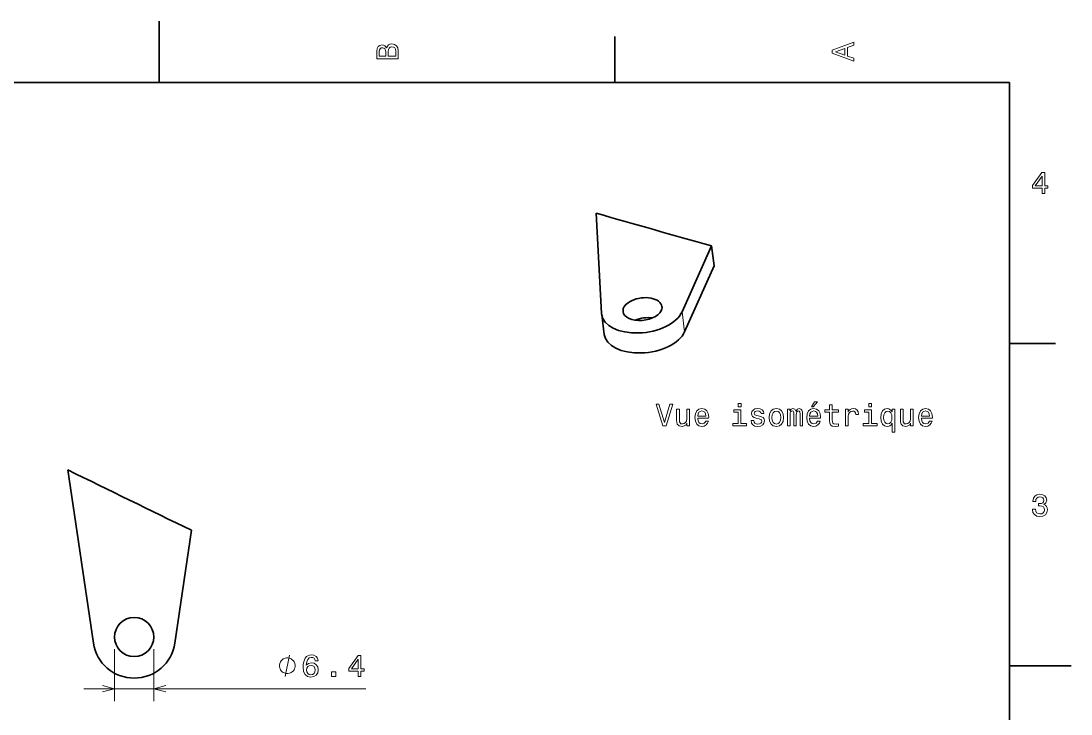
# Model space of a CAD drawing. Extents: x 0 to 297, y 0 to 210.
# Drawn here: x 126 to 297, y 97.2 to 210 of the extents above; entities that cross this region are included whole.
import ezdxf

# ---------------------------------------------------------------- set-up
doc = ezdxf.new("R2010")
doc.units = 0

msp = doc.modelspace()

# ---------------------------------------------------------------- linework, layer by layer
at = {"color": 7, "lineweight": 35, "ltscale": 0.25}
for p, q in [((148.5, 200), (148.5, 210)), ((287, 105), (297, 105))]:
    msp.add_line(p, q, dxfattribs=at)
at = {"color": 7, "lineweight": 35, "ltscale": 0.1875}
for p, q in [((222.699997, 200), (222.699997, 207.5)), ((287, 157.5), (294.5, 157.5))]:
    msp.add_line(p, q, dxfattribs=at)
at = {"color": 7, "lineweight": 35}
for p, q in [((287, 200), (10, 200)), ((287, 10), (287, 200)), ((133.630508, 136.912506), (137.798325, 108.725922))]:
    msp.add_line(p, q, dxfattribs=at)
at = {"color": 7, "lineweight": 35, "ltscale": 0.408209}
msp.add_line((219.689926, 178.705032), (220.55661, 162.399689), dxfattribs=at)
at = {"color": 7, "lineweight": 35, "ltscale": 0.293635}
for p, q in [((233.649414, 162.653397), (238.446121, 173.37468)), ((234.071945, 159.399567), (238.868652, 170.12085))]:
    msp.add_line(p, q, dxfattribs=at)
at = {"color": 7, "lineweight": 35, "ltscale": 0.082029}
for p, q in [((238.868652, 170.12085), (238.446121, 173.37468)), ((220.994354, 158.979507), (220.571823, 162.233337))]:
    msp.add_line(p, q, dxfattribs=at)
at = {"color": 7, "lineweight": 13, "ltscale": 0.082029}
msp.add_line((233.649414, 162.653397), (234.071945, 159.399567), dxfattribs=at)
at = {"color": 7, "lineweight": 35, "ltscale": 0.463839}
msp.add_line((151.054184, 108.725922), (153.768097, 127.07991), dxfattribs=at)
at = {"color": 8, "lineweight": 13, "ltscale": 0.210853}
for p, q in [((141.226257, 107.705963), (141.226257, 99.271843)), ((147.626251, 107.705963), (147.626251, 99.271843))]:
    msp.add_line(p, q, dxfattribs=at)
at = {"color": 8, "lineweight": 13}
msp.add_line((136.226257, 101.271843), (182.151825, 101.271843), dxfattribs=at)
at = {"color": 7, "lineweight": 13}
for points in [[(185.542007, 205.630417), (185.249496, 205.983429), (185.052811, 206.074219), (184.81073, 206.104477), (184.432495, 206.03891), (184.160156, 205.842224), (183.993729, 205.524506), (183.933212, 205.080704), (183.933212, 203.835022), (187.433212, 203.835022), (187.433212, 205.151306), (187.36261, 205.620331), (187.155838, 205.968307), (186.828018, 206.185165), (186.384216, 206.260818), (186.08667, 206.215424), (185.839554, 206.094391), (185.65799, 205.897705)], [(185.385666, 204.984879), (185.385666, 204.298996), (184.351807, 204.298996), (184.351807, 205.025223), (184.382065, 205.297562), (184.472839, 205.489197), (184.629181, 205.605194), (184.86116, 205.645538), (185.093155, 205.600143), (185.254532, 205.479111), (185.355408, 205.272339)], [(187.014618, 205.095825), (187.014618, 204.298996), (185.809296, 204.298996), (185.809296, 205.050446), (185.844589, 205.368164), (185.9505, 205.595108), (186.132065, 205.731277), (186.394302, 205.776657), (186.671692, 205.731277), (186.863327, 205.605194), (186.979324, 205.393372)], [(261.633209, 203.466858), (261.633209, 203.930847), (260.604401, 204.298996), (260.604401, 205.695969), (261.633209, 206.064133), (261.633209, 206.538193), (258.128174, 205.257217), (258.128174, 204.742798)], [(260.17572, 204.460388), (258.632477, 205), (260.17572, 205.539627)], [(292.277374, 181.916794), (292.731262, 181.916794), (292.731262, 182.784225), (293.23056, 182.784225), (293.23056, 183.187683), (292.731262, 183.187683), (292.731262, 185.341141), (292.272339, 185.341141), (290.739197, 183.228027), (290.739197, 182.784225), (292.277374, 182.784225)], [(291.162842, 183.187683), (292.277374, 184.756134), (292.277374, 183.187683)], [(231.67482, 147.593964), (230.797287, 144.613403), (229.894562, 147.593964), (229.415451, 147.593964), (230.545135, 144.088913), (231.049454, 144.088913), (232.153915, 147.593964)], [(243.269196, 147.709946), (242.800171, 147.709946), (242.800171, 147.205627), (243.269196, 147.205627)], [(254.737488, 147.165283), (255.035049, 147.165283), (255.736053, 148.022629), (255.241821, 148.022629)], [(257.672668, 146.32811), (257.672668, 144.971481), (257.702911, 144.532715), (257.844116, 144.230118), (258.126556, 144.053604), (258.605652, 143.993088), (259.130157, 144.018311), (259.130157, 144.401596), (258.746857, 144.371338), (258.398865, 144.411682), (258.21228, 144.537766), (258.131592, 144.749573), (258.116455, 145.047119), (258.116455, 146.32811), (259.130157, 146.32811), (259.130157, 146.706345), (258.116455, 146.706345), (258.116455, 147.498138), (257.672668, 147.498138), (257.672668, 146.706345), (256.906067, 146.706345), (256.906067, 146.32811)], [(264.521362, 147.709946), (264.052338, 147.709946), (264.052338, 147.205627), (264.521362, 147.205627)], [(234.877258, 146.797119), (234.433456, 146.797119), (234.433456, 145.233719), (234.383026, 144.870621), (234.236771, 144.608368), (234.009827, 144.446976), (233.71228, 144.396545), (233.47525, 144.43689), (233.323944, 144.557938), (233.23822, 144.764709), (233.218048, 145.057205), (233.218048, 146.797119), (232.774231, 146.797119), (232.774231, 145.016861), (232.789368, 144.658798), (232.885193, 144.361252), (233.177704, 144.088913), (233.646713, 143.993088), (233.89888, 144.028397), (234.115738, 144.119171), (234.302338, 144.275513), (234.453629, 144.502457), (234.453629, 144.088913), (234.877258, 144.088913)], [(236.213715, 145.314423), (237.988937, 145.314423), (237.993973, 145.521194), (237.913284, 146.101166), (237.691391, 146.534882), (237.338364, 146.797119), (236.869339, 146.892944), (236.4104, 146.792084), (236.057373, 146.509659), (235.830429, 146.050735), (235.749741, 145.445541), (235.825394, 144.825226), (236.052338, 144.371338), (236.400314, 144.088913), (236.854218, 143.993088), (237.247589, 144.058655), (237.570343, 144.230118), (237.807373, 144.502457), (237.943542, 144.86557), (237.504791, 144.86557), (237.414001, 144.663834), (237.282883, 144.512543), (236.909683, 144.39151), (236.622223, 144.446976), (236.405365, 144.623489), (236.264145, 144.910965), (236.213715, 145.299286)], [(236.213715, 145.687622), (236.269196, 146.035599), (236.405365, 146.292801), (236.612137, 146.449142), (236.884476, 146.504623), (237.151764, 146.449142), (237.358536, 146.292801), (237.484619, 146.035599), (237.529999, 145.687622)], [(243.254059, 144.462112), (243.254059, 146.706345), (242.114288, 146.706345), (242.114288, 146.32811), (242.810257, 146.32811), (242.810257, 144.462112), (241.902481, 144.462112), (241.902481, 144.088913), (244.171936, 144.088913), (244.171936, 144.462112)], [(246.259827, 145.66745), (245.831161, 145.768311), (245.513428, 145.884308), (245.407532, 146.121338), (245.43779, 146.287766), (245.543686, 146.408798), (245.715164, 146.484451), (245.96228, 146.514709), (246.19931, 146.484451), (246.38591, 146.393661), (246.506943, 146.257507), (246.557373, 146.075943), (246.991104, 146.075943), (246.991104, 146.086029), (246.915451, 146.413834), (246.708679, 146.671051), (246.38591, 146.832428), (245.96228, 146.892944), (245.5336, 146.832428), (245.220917, 146.666), (245.024231, 146.418884), (244.963715, 146.106201), (245.009109, 145.803604), (245.150314, 145.591797), (245.382309, 145.440491), (245.7202, 145.334595), (246.214447, 145.213547), (246.517029, 145.087479), (246.597717, 144.986603), (246.627991, 144.835312), (246.582596, 144.648712), (246.461563, 144.507507), (246.264877, 144.416718), (246.002625, 144.386459), (245.72525, 144.416718), (245.523514, 144.522629), (245.38736, 144.694107), (245.331879, 144.931137), (244.903198, 144.931137), (244.973801, 144.527679), (245.180573, 144.235168), (245.508392, 144.058655), (245.96228, 143.993088), (246.43634, 144.058655), (246.784332, 144.235168), (246.99614, 144.517593), (247.071793, 144.885742), (247.016312, 145.203461), (246.85997, 145.420319), (246.602768, 145.561539)], [(247.838364, 145.440491), (247.919052, 144.825226), (248.151031, 144.371338), (248.519196, 144.088913), (249.013428, 143.993088), (249.502625, 144.088913), (249.870789, 144.366287), (250.102768, 144.820175), (250.188507, 145.440491), (250.102768, 146.055771), (249.870789, 146.514709), (249.502625, 146.792084), (249.013428, 146.892944), (248.519196, 146.792084), (248.151031, 146.509659), (247.919052, 146.055771)], [(248.292252, 145.445541), (248.337646, 145.899429), (248.478851, 146.227234), (248.705795, 146.42897), (249.013428, 146.499573), (249.316025, 146.42897), (249.542969, 146.232285), (249.684174, 145.899429), (249.734619, 145.445541), (249.684174, 144.986603), (249.542969, 144.653748), (249.316025, 144.452026), (249.013428, 144.386459), (248.705795, 144.452026), (248.478851, 144.653748), (248.337646, 144.986603)], [(250.828995, 144.088913), (251.237503, 144.088913), (251.237503, 145.899429), (251.262711, 146.171768), (251.338364, 146.368454), (251.454361, 146.484451), (251.605652, 146.529831), (251.726685, 146.489487), (251.807373, 146.388626), (251.847733, 146.217148), (251.862854, 145.990204), (251.862854, 144.088913), (252.24614, 144.088913), (252.24614, 145.899429), (252.271362, 146.166718), (252.347, 146.363403), (252.468048, 146.484451), (252.619339, 146.529831), (252.740372, 146.489487), (252.821075, 146.388626), (252.871506, 145.990204), (252.871506, 144.088913), (253.279999, 144.088913), (253.279999, 145.959946), (253.254791, 146.348282), (253.174103, 146.645828), (253.012711, 146.827393), (252.750458, 146.892944), (252.442825, 146.792084), (252.205795, 146.499573), (252.019196, 146.787033), (251.706512, 146.892944), (251.419052, 146.792084), (251.222366, 146.509659), (251.222366, 146.797119), (250.828995, 146.797119)], [(254.429855, 145.314423), (256.205078, 145.314423), (256.210114, 145.521194), (256.129425, 146.101166), (255.907532, 146.534882), (255.554504, 146.797119), (255.08548, 146.892944), (254.626541, 146.792084), (254.273514, 146.509659), (254.04657, 146.050735), (253.965881, 145.445541), (254.041534, 144.825226), (254.268478, 144.371338), (254.616455, 144.088913), (255.070343, 143.993088), (255.463715, 144.058655), (255.786484, 144.230118), (256.023529, 144.502457), (256.159698, 144.86557), (255.720917, 144.86557), (255.630142, 144.663834), (255.499023, 144.512543), (255.125824, 144.39151), (254.838364, 144.446976), (254.621506, 144.623489), (254.480286, 144.910965), (254.429855, 145.299286)], [(254.429855, 145.687622), (254.485336, 146.035599), (254.621506, 146.292801), (254.828278, 146.449142), (255.100616, 146.504623), (255.367905, 146.449142), (255.574677, 146.292801), (255.700745, 146.035599), (255.74614, 145.687622)], [(260.279999, 144.088913), (260.723816, 144.088913), (260.723816, 145.637177), (260.769196, 146.010376), (260.905365, 146.277679), (261.127258, 146.439056), (261.424805, 146.494537), (261.646729, 146.459229), (261.813141, 146.358368), (261.914001, 146.18689), (261.94931, 145.95491), (262.398163, 145.95491), (262.337646, 146.363403), (262.171204, 146.655914), (261.893829, 146.832428), (261.515594, 146.892944), (261.258392, 146.8526), (261.036499, 146.75174), (260.839813, 146.580261), (260.683472, 146.348282), (260.683472, 146.797119), (260.279999, 146.797119)], [(264.506226, 144.462112), (264.506226, 146.706345), (263.366455, 146.706345), (263.366455, 146.32811), (264.062408, 146.32811), (264.062408, 144.462112), (263.154633, 144.462112), (263.154633, 144.088913), (265.424103, 144.088913), (265.424103, 144.462112)], [(267.849884, 146.37854), (267.693542, 146.605484), (267.517029, 146.766861), (267.310242, 146.857651), (267.073242, 146.892944), (266.644562, 146.792084), (266.311707, 146.509659), (266.094849, 146.055771), (266.019196, 145.445541), (266.094849, 144.830261), (266.311707, 144.376373), (266.644562, 144.088913), (267.073242, 143.993088), (267.310242, 144.023346), (267.511993, 144.109085), (267.688507, 144.265427), (267.849884, 144.502457), (267.849884, 143.039917), (268.293701, 143.039917), (268.293701, 146.797119), (267.849884, 146.797119)], [(266.473083, 145.445541), (266.518463, 145.894394), (266.659668, 146.222198), (266.87149, 146.42392), (267.148865, 146.494537), (267.441376, 146.42392), (267.663269, 146.227234), (267.794403, 145.899429), (267.844849, 145.445541), (267.794403, 144.986603), (267.663269, 144.658798), (267.441376, 144.457062), (267.148865, 144.39151), (266.87149, 144.457062), (266.659668, 144.658798), (266.518463, 144.991653)], [(271.30954, 146.797119), (270.865723, 146.797119), (270.865723, 145.233719), (270.815308, 144.870621), (270.669037, 144.608368), (270.442108, 144.446976), (270.144562, 144.396545), (269.907532, 144.43689), (269.756226, 144.557938), (269.670471, 144.764709), (269.65033, 145.057205), (269.65033, 146.797119), (269.206512, 146.797119), (269.206512, 145.016861), (269.221649, 144.658798), (269.317474, 144.361252), (269.609985, 144.088913), (270.078979, 143.993088), (270.331146, 144.028397), (270.548004, 144.119171), (270.734619, 144.275513), (270.885895, 144.502457), (270.885895, 144.088913), (271.30954, 144.088913)], [(272.645996, 145.314423), (274.421204, 145.314423), (274.426239, 145.521194), (274.345551, 146.101166), (274.123657, 146.534882), (273.77063, 146.797119), (273.301605, 146.892944), (272.842682, 146.792084), (272.489655, 146.509659), (272.262695, 146.050735), (272.182007, 145.445541), (272.25766, 144.825226), (272.484619, 144.371338), (272.832581, 144.088913), (273.286469, 143.993088), (273.679871, 144.058655), (274.002625, 144.230118), (274.239655, 144.502457), (274.375824, 144.86557), (273.937073, 144.86557), (273.846283, 144.663834), (273.715149, 144.512543), (273.341949, 144.39151), (273.054504, 144.446976), (272.837646, 144.623489), (272.696411, 144.910965), (272.645996, 145.299286)], [(272.645996, 145.687622), (272.701477, 146.035599), (272.837646, 146.292801), (273.044403, 146.449142), (273.316742, 146.504623), (273.584045, 146.449142), (273.790802, 146.292801), (273.91687, 146.035599), (273.96228, 145.687622)], [(290.729126, 130.51622), (290.729126, 130.480911), (290.809814, 129.996765), (291.046844, 129.633652), (291.420044, 129.401657), (291.914276, 129.315933), (292.438782, 129.401657), (292.832153, 129.623566), (293.08429, 129.976593), (293.175079, 130.430481), (293.134735, 130.728027), (293.023773, 130.970108), (292.842224, 131.156708), (292.600159, 131.292877), (292.927948, 131.565216), (293.043945, 131.998932), (292.968292, 132.392303), (292.751434, 132.68985), (292.398407, 132.87645), (291.914276, 132.942017), (291.460388, 132.861313), (291.112396, 132.63942), (290.885468, 132.286392), (290.809814, 131.817368), (290.809814, 131.782074), (291.258636, 131.782074), (291.299011, 132.104828), (291.430115, 132.336823), (291.641937, 132.478027), (291.939484, 132.528473), (292.201721, 132.488113), (292.393372, 132.382217), (292.509369, 132.210739), (292.554749, 131.97876), (292.509369, 131.731628), (292.388336, 131.565216), (292.176514, 131.46434), (291.889069, 131.434082), (291.692383, 131.439133), (291.692383, 131.04071), (291.939484, 131.050797), (292.257202, 131.005417), (292.494232, 130.884369), (292.635468, 130.687683), (292.685883, 130.430481), (292.630402, 130.13797), (292.484161, 129.921112), (292.252167, 129.784943), (291.944519, 129.739563), (291.626801, 129.789993), (291.394806, 129.941284), (291.248566, 130.183365), (291.193085, 130.51622)]]:
    msp.add_lwpolyline(points, close=True, dxfattribs=at)
at = {"color": 8, "lineweight": 13}
for points in [[(170.643768, 105.021843), (170.643768, 105.138512), (170.585434, 105.371841), (170.5271, 105.546844), (170.468765, 105.663513), (170.352097, 105.838509), (170.177094, 106.013512), (170.002106, 106.13018), (169.885437, 106.188515), (169.710434, 106.246841), (169.477097, 106.305176), (169.360428, 106.305176), (169.243759, 106.305176), (169.010437, 106.246841), (168.835434, 106.188515), (168.718765, 106.13018), (168.543762, 106.013512), (168.368759, 105.838509), (168.252106, 105.663513), (168.193771, 105.546844), (168.135437, 105.371841), (168.077103, 105.138512), (168.077103, 105.021843), (168.077103, 104.905174), (168.135437, 104.671844), (168.193771, 104.496841), (168.252106, 104.38018), (168.368759, 104.205177), (168.543762, 104.030174), (168.718765, 103.913513), (168.835434, 103.855179), (169.010437, 103.796844), (169.243759, 103.73851), (169.360428, 103.73851), (169.477097, 103.73851), (169.710434, 103.796844), (169.885437, 103.855179), (170.002106, 103.913513), (170.177094, 104.030174), (170.352097, 104.205177), (170.468765, 104.38018), (170.5271, 104.496841), (170.585434, 104.671844), (170.643768, 104.905174)], [(174.372147, 105.828758), (174.276337, 106.237259), (174.054428, 106.539856), (173.711487, 106.731499), (173.267685, 106.797058), (172.970139, 106.761757), (172.712936, 106.665939), (172.485992, 106.509598), (172.294342, 106.287697), (172.143051, 106.010315), (172.032089, 105.672424), (171.961487, 105.274002), (171.941315, 104.825157), (172.022003, 104.109024), (172.269135, 103.589569), (172.667542, 103.276886), (173.212204, 103.170982), (173.701401, 103.261757), (174.0746, 103.498787), (174.316681, 103.871986), (174.402405, 104.346054), (174.316681, 104.825157), (174.084686, 105.193314), (173.726624, 105.425301), (173.282822, 105.505997), (172.803711, 105.405128), (172.445633, 105.117668), (172.521286, 105.672424), (172.682678, 106.070839), (172.929794, 106.307869), (173.272736, 106.388557), (173.524887, 106.348213), (173.716537, 106.242302), (173.842621, 106.065796), (173.908173, 105.828758)], [(180.911194, 103.271843), (181.365097, 103.271843), (181.365097, 104.139282), (181.86438, 104.139282), (181.86438, 104.54274), (181.365097, 104.54274), (181.365097, 106.696198), (180.906158, 106.696198), (179.373016, 104.583084), (179.373016, 104.139282), (180.911194, 104.139282)], [(179.796646, 104.54274), (180.911194, 106.111183), (180.911194, 104.54274)], [(173.913223, 104.341011), (173.857742, 104.023285), (173.716537, 103.781212), (173.489594, 103.619827), (173.207169, 103.569397), (172.909622, 103.619827), (172.682678, 103.776169), (172.536423, 104.018242), (172.491028, 104.335968), (172.541458, 104.648643), (172.682678, 104.885681), (172.914658, 105.036972), (173.227341, 105.092453), (173.49968, 105.036972), (173.716537, 104.890717), (173.857742, 104.653687)], [(176.54982, 103.271843), (177.245789, 103.271843), (177.245789, 104.023285), (176.54982, 104.023285)]]:
    msp.add_lwpolyline(points, close=True, dxfattribs=at)
for points in [[(169.010437, 103.271843), (169.710434, 106.771843)], [(139.294403, 100.754204), (141.226257, 101.271843), (139.294403, 101.789482)], [(149.558105, 101.789482), (147.626251, 101.271843), (149.558105, 100.754204)]]:
    msp.add_lwpolyline(points, dxfattribs=at)
at = {"color": 7, "lineweight": 35}
msp.add_circle((144.426254, 109.705963), 3.2, dxfattribs=at)
for centre, radius, start, end in [((1431.438232, 4406.94043), 4398.44366, 254.008496, 254.262497), ((1819.298706, 3563.735352), 3818.977969, 243.80724, 244.143449), ((144.426254, 109.705963), 6.7, 188.4111, 351.588897)]:
    msp.add_arc(centre, radius, start, end, dxfattribs=at)
for centre, major_axis, start_param, end_param in [((227.216019, 163.096252), (3.173355, 0.412079), 0.0000215947, 3.1416142483), ((227.216019, 163.096252), (6.644211, 0.862793), 3.1416251023, 5.9460408352), ((227.216019, 163.096252), (3.173355, 0.412079), 3.1416142483, 6.0928422779), ((227.216019, 163.096252), (3.173355, 0.412079), 6.0928422779, 6.2832069019), ((227.216019, 163.096252), (6.644211, 0.862793), 3.0980510671, 3.1416251023), ((227.63855, 159.842422), (3.173355, 0.412079), 1.1106244353, 2.0311233475), ((227.63855, 159.842422), (6.644211, 0.862793), 3.1416251023, 5.9460408352)]:
    msp.add_ellipse(centre, major_axis=major_axis, ratio=0.571951, start_param=start_param, end_param=end_param, dxfattribs=at)

doc.saveas('drawing.dxf')
